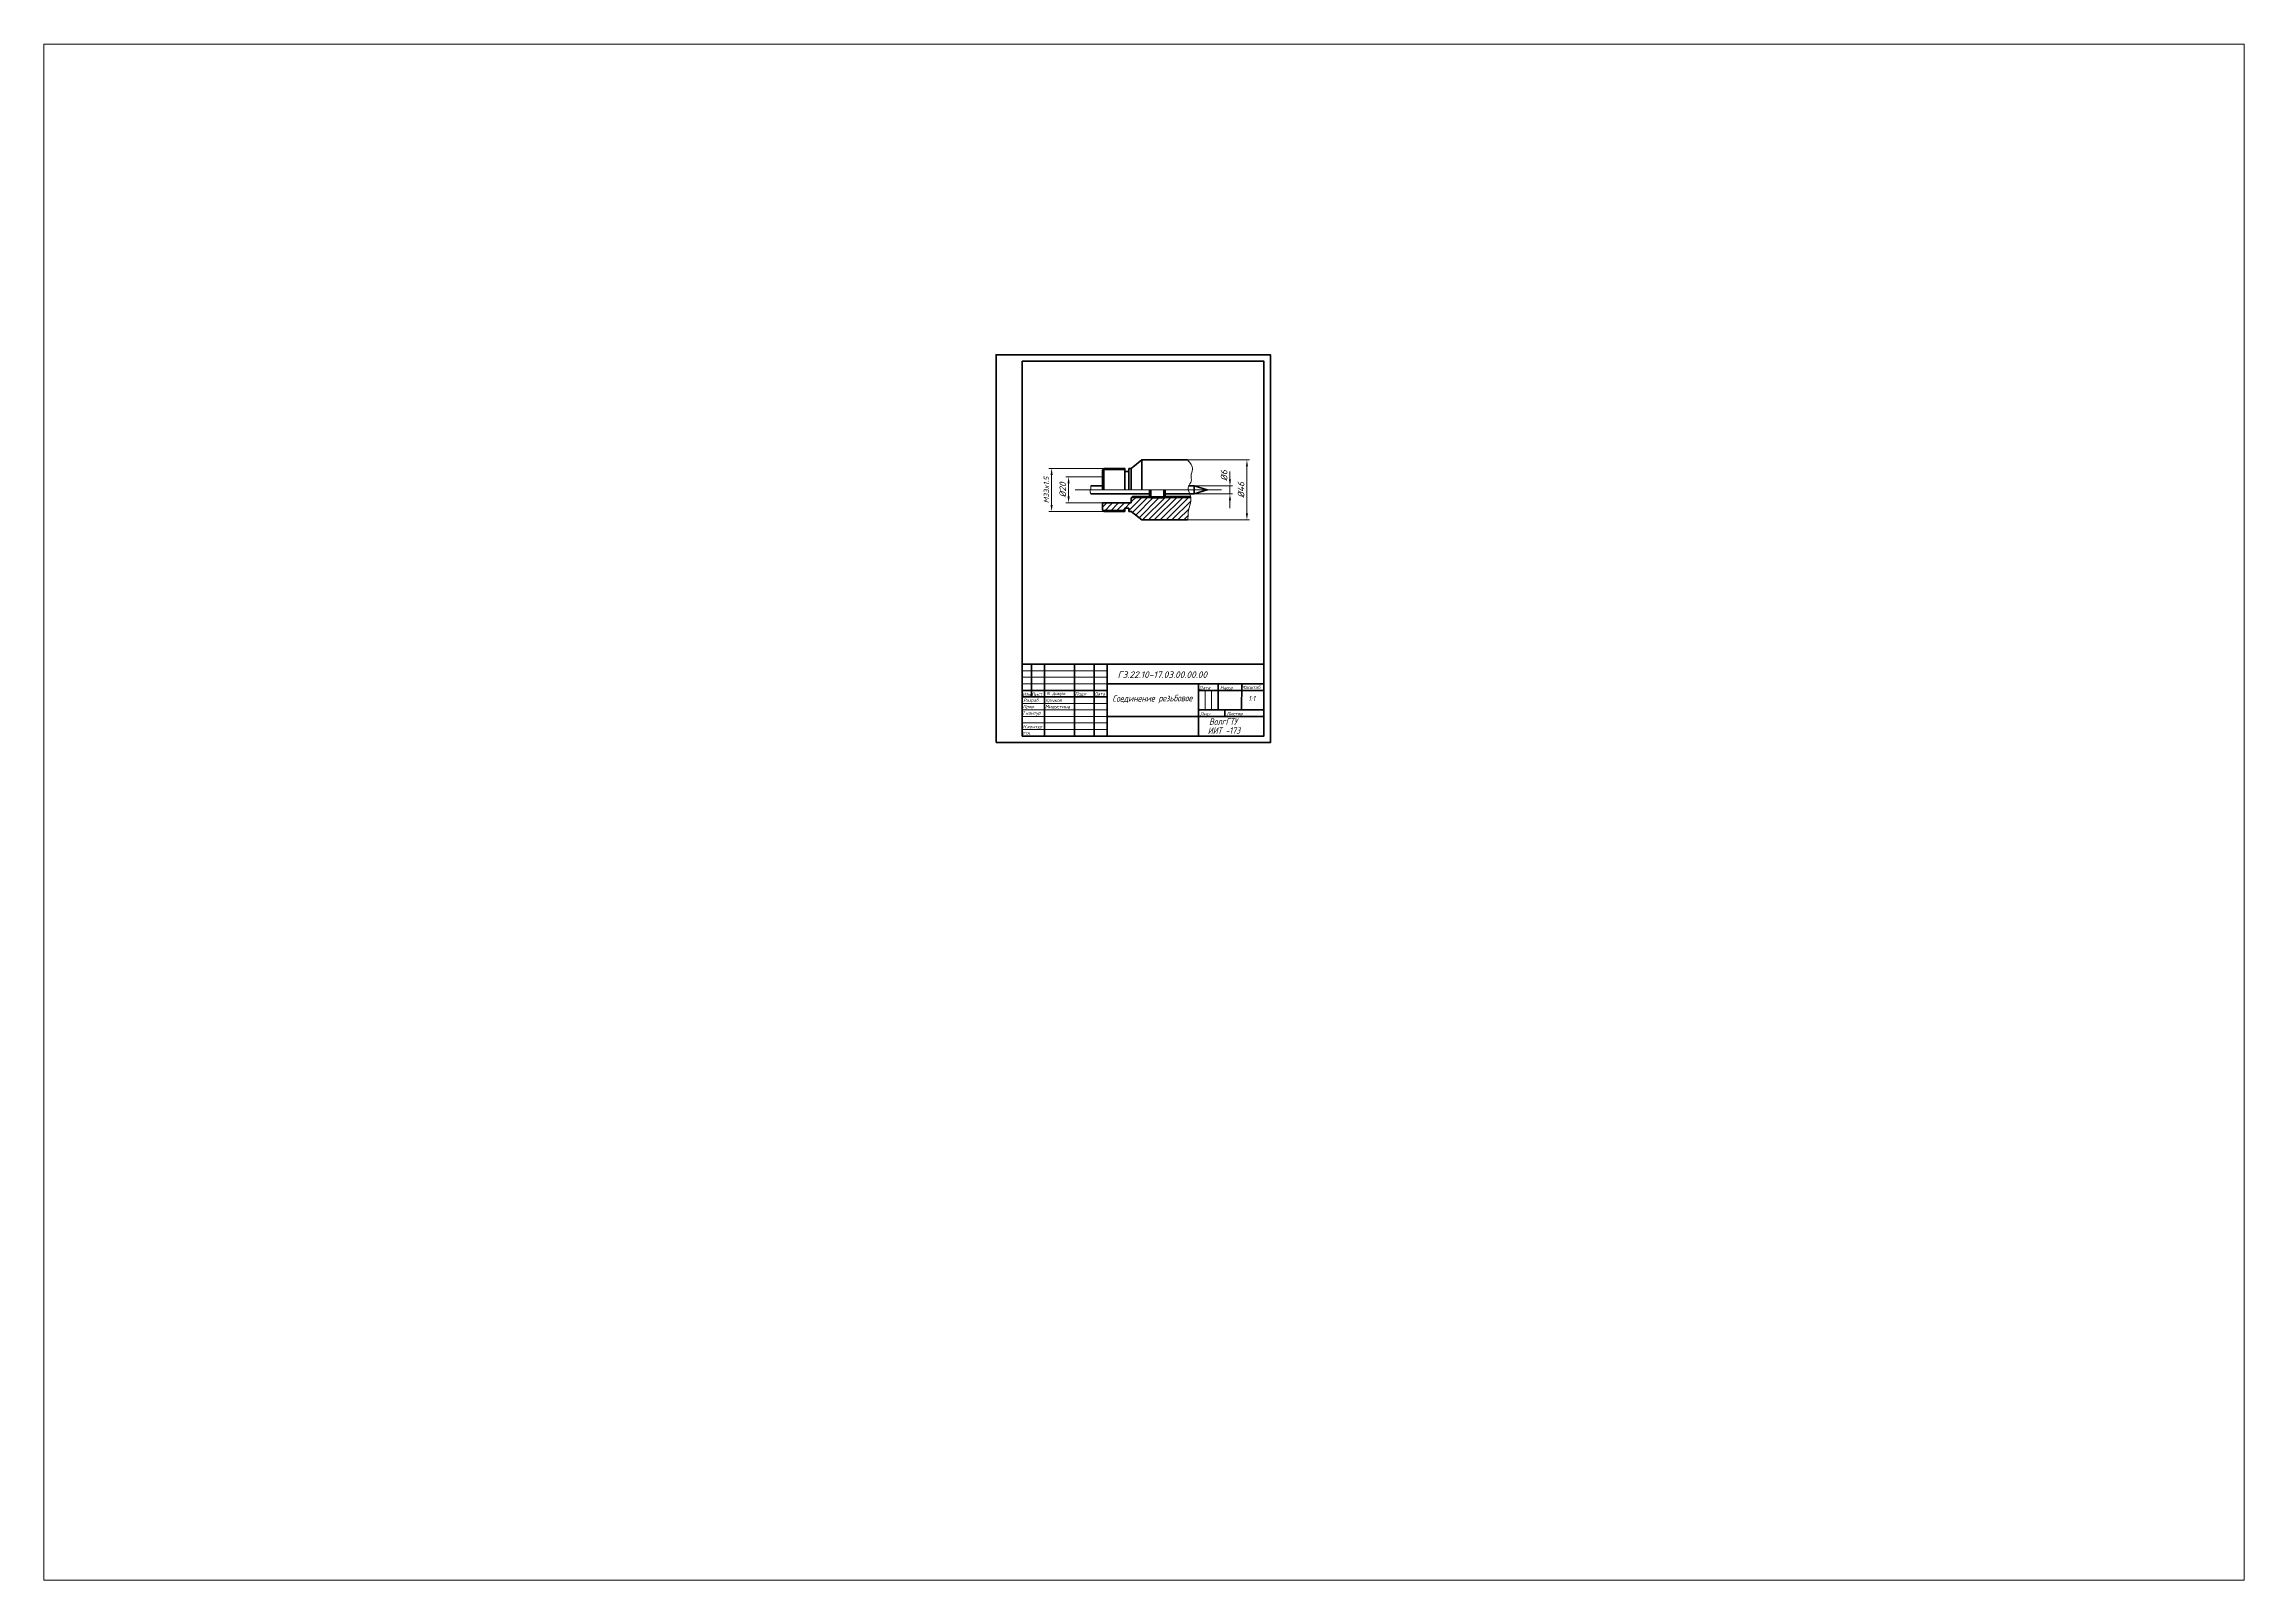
# Paper-space layout 'Лист1' of a CAD drawing. Header units: millimetres. Extents: x 29 to 260, y 20 to 181.
# The model-space entities are those that its viewports show. They can reach past a viewport. Long polylines and large blocks are cut down to what shows.
import ezdxf

# ---------------------------------------------------------------- set-up
doc = ezdxf.new("R2010")
doc.units = ezdxf.units.MM
doc.linetypes.add('осевая', pattern=[50.8, 31.75, -6.35, 6.35, -6.35])
for name, color, linetype, lineweight in [('Осевые', 7, 'осевая', 15), ('Основные', 7, 'Continuous', 60), ('текст', 7, 'Continuous', 15), ('Тонкие', 7, 'Continuous', 15)]:
    doc.layers.add(name, color=color, linetype=linetype, lineweight=lineweight)
doc.styles.add('ADRF1', font='simplex.shx', dxfattribs={"width": 0.8, "oblique": 15})
doc.styles.get("Standard").update_dxf_attribs({"font": 'simplex.shx', "oblique": 15})
doc.dimstyles.new('Копия Standard', dxfattribs={"dimtxt": 5, "dimasz": 5, "dimexe": 2, "dimexo": 0, "dimgap": 2, "dimtad": 1, "dimtoh": 1, "dimdec": 0, "dimzin": 0, "dimdsep": 46, "dimtxsty": 'Standard', "dimcen": 0.09, "dimclrd": 256, "dimclre": 256, "dimclrt": 256, "dimadec": 0, "dimazin": 0, "dimtfac": 1, "dimtdec": 0, "dimtmove": 1, "dimatfit": 3, "dimfxl": 1, "dimtfillclr": 256, "dimtolj": 1, "dimtzin": 0, "dimlwd": -1, "dimlwe": -1, "dimarcsym": 0})

# ---------------------------------------------------------------- blocks, each defined once
blk = doc.blocks.new('*D9')
at = {"layer": 'Defpoints', "color": 0, "transparency": 16777216}
for p in [(55.5, 203.5), (81.5, 203.5), (81.5, 183.5)]:
    blk.add_point(p, dxfattribs=at)
at = {"layer": 'Тонкие', "transparency": 16777216}
for p, q in [((81.5, 203.5), (53.5, 203.5)), ((55.5, 188.5), (55.5, 198.5)), ((81.5, 183.5), (53.5, 183.5))]:
    blk.add_line(p, q, dxfattribs=at)
for points in [[(54.7, 198.5), (56.3, 198.5), (55.5, 203.5)], [(54.7, 188.5), (56.3, 188.5), (55.5, 183.5)]]:
    blk.add_solid(points, dxfattribs=at)
at = {"layer": 'Тонкие', "transparency": 16777216, "insert": (51, 193.5), "char_height": 5, "attachment_point": 5, "rotation": 90}
blk.add_mtext('\\A1;%%C20', dxfattribs=at)
blk = doc.blocks.new('*D10')
at = {"layer": 'Defpoints', "color": 0, "transparency": 16777216}
for p in [(146.5, 216.5), (192, 216.5), (146.5, 170.5)]:
    blk.add_point(p, dxfattribs=at)
at = {"layer": 'Тонкие', "transparency": 16777216}
for p, q in [((146.5, 216.5), (194, 216.5)), ((192, 175.5), (192, 211.5)), ((146.5, 170.5), (194, 170.5))]:
    blk.add_line(p, q, dxfattribs=at)
for points in [[(191.2, 211.5), (192.8, 211.5), (192, 216.5)], [(191.2, 175.5), (192.8, 175.5), (192, 170.5)]]:
    blk.add_solid(points, dxfattribs=at)
at = {"layer": 'Тонкие', "transparency": 16777216, "insert": (187.5, 193.5), "char_height": 5, "attachment_point": 5, "rotation": 90}
blk.add_mtext('\\A1;%%C46', dxfattribs=at)
blk = doc.blocks.new('*D11')
at = {"layer": 'Defpoints', "color": 0, "transparency": 16777216}
for p in [(42.5, 210), (82.5, 210), (82.5, 177)]:
    blk.add_point(p, dxfattribs=at)
at = {"layer": 'Тонкие', "transparency": 16777216}
for p, q in [((82.5, 210), (40.5, 210)), ((42.5, 182), (42.5, 205)), ((82.5, 177), (40.5, 177))]:
    blk.add_line(p, q, dxfattribs=at)
for points in [[(41.7, 205), (43.3, 205), (42.5, 210)], [(41.7, 182), (43.3, 182), (42.5, 177)]]:
    blk.add_solid(points, dxfattribs=at)
at = {"layer": 'Тонкие', "transparency": 16777216, "insert": (38.5, 193.5), "char_height": 4, "attachment_point": 5, "rotation": 90}
blk.add_mtext('\\A1;M33x1.5', dxfattribs=at)

msp = doc.modelspace()

# ---------------------------------------------------------------- linework, layer by layer
at = {"layer": 'Осевые'}
for p, q in [((172.5, 193.5), (60.5, 193.5)), ((161.5, 193.5), (161.5, 193.5))]:
    msp.add_line(p, q, dxfattribs=at)
at = {"layer": 'Осевые', "linetype": 'ByBlock', "end_tangent": (-0.70733, 0.706883)}
msp.add_spline([(146.5, 216.5), (150.4, 209.2), (149.2, 204.2), (149.4, 200.3), (147.3, 196.1), (149, 188), (148.4, 181.8), (147.1, 176.4), (147, 174), (146.6, 170.5)], degree=3, dxfattribs=at)
at = {"layer": 'Осевые'}
msp.add_spline([(72.5, 196.5), (72.6, 195), (72, 192.4), (72.5, 190.5)], degree=3, dxfattribs=at)
at = {"layer": 'Основные'}
for p, q in [((81.5, 203.5), (81.5, 193.5)), ((82.5, 210), (82.5, 193.5)), ((98.5, 207.5), (98.5, 193.5)), ((101.5, 210), (103.5, 210)), ((101.5, 207.5), (101.5, 193.5)), ((103.5, 210), (111.5, 216.5)), ((103.5, 210), (103.5, 193.5)), ((111.5, 216.5), (146.5, 216.5)), ((111.5, 216.5), (111.5, 193.5)), ((72.5, 196.5), (81.5, 196.5)), ((117.5, 190.5), (72.5, 190.5)), ((104.5, 188.5), (103.5, 187.5)), ((103.5, 187.5), (103.5, 183.5)), ((104.5, 188.5), (117.5, 188.5)), ((117.5, 193.5), (117.5, 188.5)), ((118.5, 187.5), (117.5, 188.5)), ((118.5, 187.5), (118.5, 193.5)), ((118.5, 187.5), (128.5, 187.5)), ((128.5, 193.5), (128.5, 187.5)), ((129.5, 188.5), (128.5, 187.5)), ((129.5, 188.5), (129.5, 193.5)), ((151.5, 190.5), (129.5, 190.5)), ((129.5, 188.5), (148.9, 188.5)), ((147.4, 196.5), (151.5, 196.5)), ((151.5, 196.5), (151.5, 190.5)), ((151.5, 196.5), (161.5, 193.5)), ((161.5, 193.5), (151.5, 190.5)), ((81.5, 183.5), (103.5, 183.5)), ((101.5, 177), (103.5, 177)), ((111.5, 170.5), (103.5, 177)), ((111.5, 170.5), (111.5, 170.5)), ((111.5, 170.5), (146.5, 170.5)), ((20, 60), (20, 60)), ((20, 60), (27, 60)), ((27, 60), (27, 35)), ((27, 60), (37, 60)), ((37, 60), (37, 5)), ((37, 60), (60, 60)), ((60, 60), (60, 5)), ((60, 60), (75, 60)), ((75, 60), (75, 5)), ((75, 60), (85, 60)), ((85, 60), (85, 5)), ((85, 60), (195, 60)), ((195, 60), (205, 60)), ((20, 40), (85, 40)), ((20, 35), (85, 35)), ((85, 45), (205, 45)), ((155, 45), (155, 5)), ((155, 40), (205, 40)), ((170, 45), (170, 25)), ((170, 45), (188, 45)), ((188, 45), (187.9, 25)), ((85, 20), (205, 20)), ((155, 25), (205, 25)), ((175, 25), (175, 20))]:
    msp.add_line(p, q, dxfattribs=at)
for points in [[(0, 0), (210, 0), (210, 297), (0, 297)], [(20, 5), (205, 5), (205, 292), (20, 292)]]:
    msp.add_lwpolyline(points, close=True, dxfattribs=at)
for points in [[(101.5, 210), (101.5, 207.5), (98.5, 207.5), (98.5, 210), (82.5, 210), (81.5, 209), (81.5, 203.5)], [(81.5, 183.5), (81.5, 178), (82.5, 177), (98.5, 177), (98.5, 179.5), (101.5, 179.5), (101.5, 177)]]:
    msp.add_lwpolyline(points, dxfattribs=at)
at = {"layer": 'Тонкие'}
for p, q in [((81.5, 209), (98.5, 209)), ((179, 201.5), (179, 207.5)), ((118.5, 187.5), (103.5, 187.5)), ((117.5, 188.5), (129.5, 188.5)), ((128.5, 187.5), (149.1, 187.5)), ((151.5, 196.5), (181, 196.5)), ((151.5, 190.5), (181, 190.5)), ((179, 190.5), (179, 196.5)), ((179, 185.5), (179, 179.5)), ((81.5, 178), (98.5, 178)), ((20, 55), (85, 55)), ((20, 50), (85, 50)), ((20, 45), (85, 45)), ((160, 40), (160, 25)), ((165, 40), (165, 25)), ((20, 30), (85, 30)), ((20, 25), (85, 25)), ((20, 20), (85, 20)), ((20, 15), (85, 15)), ((20, 10), (85, 10))]:
    msp.add_line(p, q, dxfattribs=at)
at = {"layer": 'Тонкие', "linetype": 'Continuous'}
for p, q in [((101.5, 177.8), (112.2, 188.5)), ((103.5, 184.3), (107.7, 188.5)), ((104.4, 176.3), (116.7, 188.5)), ((106.9, 174.2), (120.1, 187.5)), ((109.4, 172.2), (124.6, 187.5)), ((112.1, 170.5), (130.1, 188.5)), ((116.6, 170.5), (134.6, 188.5)), ((121.1, 170.5), (139, 188.5)), ((125.6, 170.5), (143.6, 188.5)), ((130.1, 170.5), (148.1, 188.5)), ((81.5, 180.3), (84.7, 183.5)), ((82.8, 177), (89.2, 183.5)), ((87.2, 177), (93.7, 183.5)), ((91.6, 177), (98.2, 183.5)), ((95.9, 177), (98.5, 179.3)), ((98.7, 179.5), (102.7, 183.5)), ((134.6, 170.5), (149, 185)), ((139.1, 170.5), (147.7, 179.1)), ((143.6, 170.5), (147, 173.9))]:
    msp.add_line(p, q, dxfattribs=at)
at = {"layer": 'Тонкие'}
for points in [[(178.2, 201.5), (179.8, 201.5), (179, 196.5)], [(178.2, 185.5), (179.8, 185.5), (179, 190.5)]]:
    msp.add_solid(points, dxfattribs=at)

# ---------------------------------------------------------------- texts
at = {"layer": 'текст', "insert": (195.6, 33.7), "char_height": 4, "width": 15, "attachment_point": 5, "style": 'ADRF1'}
msp.add_mtext('1:1', dxfattribs=at)
at = {"layer": 'Тонкие', "oblique": 15}
for s, height, width, p in [('Изм', 2.5, 0.9, (20.1, 35.7)), ('Дата', 2.5, 0.85, (75.3, 36.1)), ('Соединение резьбовое', 5, 0.7, (89, 31.2)), ('Масштаб', 2.5, 0.9, (187.8, 41)), ('ВолгГТУ', 5, 0.7, (163, 13.5)), ('Н.контур', 2.5, 0.9, (20.4, 10.9)), ('ИИТ -173', 5, 0.7, (162, 6.6))]:
    msp.add_text(s, height=height, rotation=0.421, dxfattribs=dict(at, width=width)).set_placement(p)
for s, p in [('Разраб.', (20.8, 31.1)), ('Лист', (27, 35.7)), ('N докум.', (38.7, 36.3)), ('Подп', (60.4, 36)), ('Дата', (155.5, 40.8)), ('Масса', (171.5, 40.7)), ('Т.контур', (20, 21.3)), ('Пров.', (20.5, 26.3)), ('Лист', (156.1, 20.7)), ('Листов', (176.5, 20.9)), ('Утв.', (20.2, 5.9))]:
    msp.add_text(s, height=2.5, rotation=0.421, dxfattribs=at).set_placement(p)
at = {"layer": 'Тонкие', "oblique": 15, "width": 0.95}
msp.add_text('Мишустина', height=2.5, dxfattribs=at).set_placement((37.6, 26.3))
at = {"layer": 'Тонкие', "insert": (174.5, 204.5), "char_height": 5, "attachment_point": 5, "rotation": 90}
msp.add_mtext('\\A1;%%C6', dxfattribs=at)
at = {"layer": 'Тонкие', "attachment_point": 1}
for s, width, heights, insert, char_height in [('ГЗ.22.10-17.03.00.00.00', 109.569, [9.91], (93, 54.5), 5), ('Крыков', 4.174, [0], (37.9, 33.7), 2.5)]:
    msp.add_mtext_dynamic_manual_height_columns(s, width=width, gutter_width=12.5, heights=heights, dxfattribs=dict(at, insert=insert, char_height=char_height))

# ---------------------------------------------------------------- dimensions: what is measured, and where the dimension line sits
at = {"layer": 'Тонкие'}
dim = msp.add_linear_dim(base=(42.5, 210), p1=(82.5, 177), p2=(82.5, 210), angle=90, text='M<>x1.5', dimstyle='Копия Standard', override={"dimtxt": 4}, dxfattribs=at)
dim.commit()
dim.dimension.update_dxf_attribs({"geometry": '*D11', "text_midpoint": (38.5, 193.5)})
for base, p1, p2, picture, middle in [((55.5, 203.5), (81.5, 183.5), (81.5, 203.5), '*D9', (51, 193.5)), ((192, 216.5), (146.5, 170.5), (146.5, 216.5), '*D10', (187.5, 193.5))]:
    dim = msp.add_linear_dim(base=base, p1=p1, p2=p2, angle=90, text='%%C<>', dimstyle='Копия Standard', dxfattribs=at)
    dim.commit()
    dim.dimension.update_dxf_attribs({"geometry": picture, "text_midpoint": middle})

psp = doc.layouts.new('Лист1')

# ---------------------------------------------------------------- viewports
at = {"layer": 'Основные', "view_target_point": (174.59, 137.37)}
psp.add_viewport(center=(144.23, 100.75), size=(230.77, 161.2053), view_center_point=(-61.37, -190.56), view_height=1176.363, dxfattribs=at)

doc.saveas('drawing.dxf')
